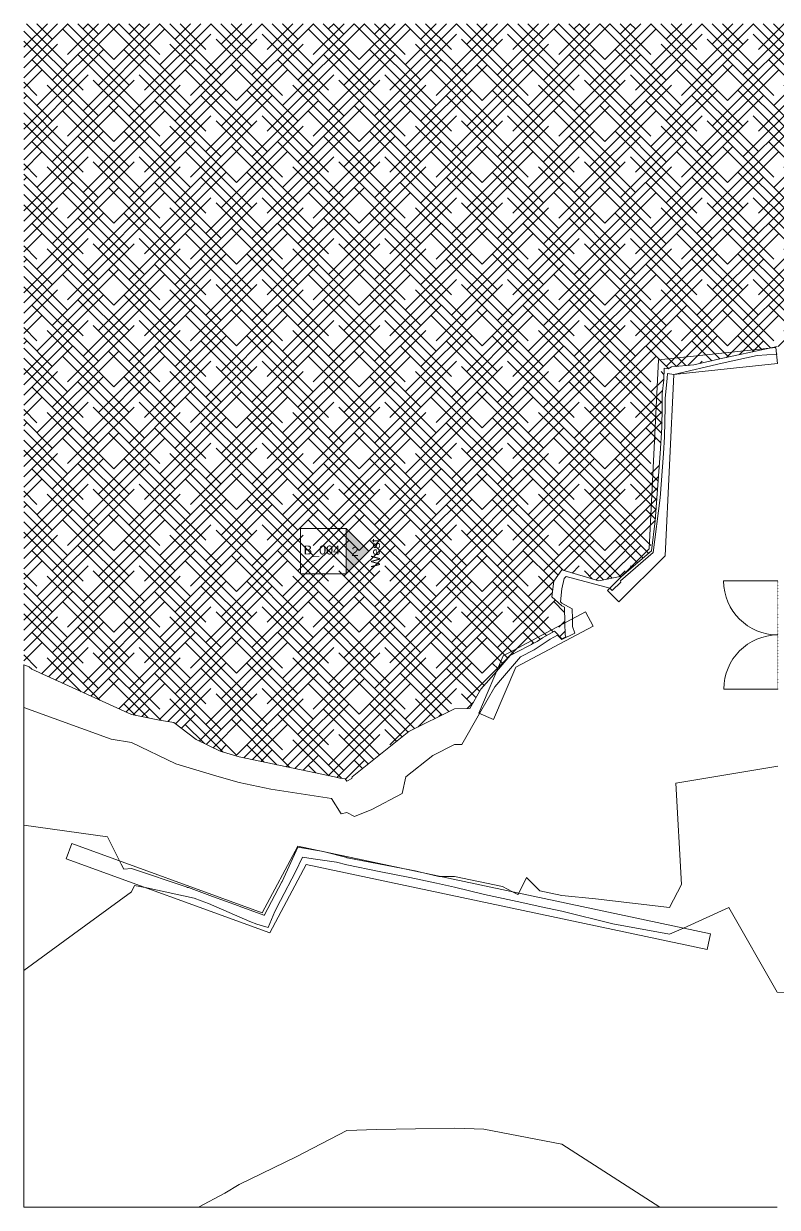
# Model space of a CAD drawing. Header units: millimetres. Extents: x -34429 to 28571, y -26634 to 14701.
# Drawn here: x -34429 to -13429, y -18299 to 14701 of the extents above; entities that cross this region are included whole.
import ezdxf

# ---------------------------------------------------------------- set-up
doc = ezdxf.new("R2010")
doc.units = ezdxf.units.MM
doc.linetypes.add('Über Schnittebene 1', pattern=[1, 0, -1])
for name, color, linetype, lineweight in [('A-DETL-MBND', 5, 'Continuous', 9), ('A-DOOR', 31, 'Continuous', 9), ('A-WALL', 113, 'Continuous', 9), ('C-TOPO', 7, 'Continuous', 9), ('C-TOPO-MAJR', 7, 'Continuous', 9), ('G-ANNO-SYMB', 111, 'Continuous', 9)]:
    doc.layers.add(name, color=color, linetype=linetype, lineweight=lineweight)
doc.styles.add('Arial', font='arial.ttf', dxfattribs={"height": 250})

# ---------------------------------------------------------------- blocks, each defined once
blk = doc.blocks.new('Drehflügel 2-flg - Variabel - Drehflügel 2-flg - Variabel-530877-Erdgeschoss ÖG')
at = {"layer": 'A-DOOR'}
for p, q in [((-1509, 1749), (-1509, 239)), ((1509, 1749), (1509, 239))]:
    blk.add_line(p, q, dxfattribs=at)
at = {"layer": 'A-DOOR', "linetype": 'Über Schnittebene 1'}
for p, q in [((-1509, 239), (1509, 239)), ((1509, -211), (-1509, -211))]:
    blk.add_line(p, q, dxfattribs=at)
at = {"layer": 'A-DOOR'}
for centre, start, end in [((-1509, 239), 360, 90), ((1509, 239), 90, 180)]:
    blk.add_arc(centre, 1509, start, end, dxfattribs=at)
blk = doc.blocks.new('Ansicht - Gefüllter Pfeil und Ansichtsname-212564-Erdgeschoss ÖG')
at = {"layer": 'G-ANNO-SYMB'}
for p, q in [((-6.35, -6.35), (-6.35, 6.35)), ((-6.35, 6.35), (6.35, 6.35)), ((6.35, 6.35), (6.35, -6.35)), ((6.35, -6.35), (-6.35, -6.35))]:
    blk.add_line(p, q, dxfattribs=at)
blk = doc.blocks.new('Ansicht - Gefüllter Pfeil und Ansichtsname-212290-Erdgeschoss ÖG')
at = {"layer": 'G-ANNO-SYMB'}
blk.add_hatch(color=256, dxfattribs=at).paths.add_polyline_path([(6.35, 0), (-6.35, 0), (0, 6.35)], flags=0)
for p, q in [((0, 6.35), (-6.35, 0)), ((6.35, 0), (0, 6.35)), ((-6.35, 0), (6.35, 0))]:
    blk.add_line(p, q, dxfattribs=at)

msp = doc.modelspace()

# ---------------------------------------------------------------- hatches: boundary and pattern name
at = {"layer": 'C-TOPO'}
h = msp.add_hatch(dxfattribs=at)
h.set_pattern_fill('FP_1', color=256, style=0, pattern_type=2)
h.set_pattern_definition([(45, (5715, 5715), (427.6843, 712.8082), [3225.8, -1612.9]), (135, (5715, 5715), (427.6843, -712.8082), [3225.8, -1612.9])])
h.paths.add_polyline_path([(22571, -12949), (24862, -12932), (25571, -12619), (27821, -12299), (28293, -12252), (28571, -12152), (28571, 14701), (-34429, 14701), (-34429, -3171), (-34273, -3230), (-34204, -3299), (-31429, -4562), (-30644, -4713), (-30247, -4784), (-29625, -5256), (-28956, -5579), (-28429, -5736), (-25621, -6330), (-25468, -6354), (-25429, -6415), (-25289, -6341), (-25279, -6299), (-23696, -5032), (-22429, -4399), (-21995, -4392), (-21687, -3855), (-20961, -3021), (-20872, -2918), (-20124, -2520), (-19974, -2421), (-19641, -2233), (-19429, -2445), (-19324, -2393), (-19343, -2338), (-19359, -1566), (-19429, -1527), (-19714, -1278), (-19660, -840), (-19429, -530), (-18406, -836), (-17759, -702), (-16937, 2), (-16830, 838), (-16691, 2720), (-16644, 3444), (-16636, 4011), (-16636, 4385), (-16595, 4773), (-16579, 5100), (-16470, 5082), (-16379, 5133), (-15758, 5187), (-15032, 5358), (-13427, 5701), (-10429, 5829), (-9909, 5701), (-7713, 5701), (-7713, 5456), (3126, 5562), (12309, 5562), (12309, 4909), (12989, 5103), (13571, 5422), (14100, 4885), (14271, 4188), (14790, 2521), (14981, 2126), (17033, 2126), (17033, -6523), (17348, -6523), (17356, -6848), (17458, -6922), (20832, -6507), (20832, -12931), (21717, -12890), (21796, -12896)], flags=0)

# ---------------------------------------------------------------- linework, layer by layer
at = {"layer": 'A-DETL-MBND'}
for p, q in [((-33242, -8581), (-33088, -8158)), ((-27784, -10089), (-33088, -8158)), ((-26794, -8227), (-27784, -10089)), ((-15294, -10672), (-26794, -8227)), ((-27570, -10645), (-33242, -8581)), ((-27570, -10645), (-26556, -8738)), ((-15388, -11112), (-26556, -8738)), ((-15294, -10672), (-15388, -11112))]:
    msp.add_line(p, q, dxfattribs=at)
at = {"layer": 'A-WALL'}
for p, q in [((-13475, 5672), (-16740, 5329)), ((-13475, 5672), (-13428, 5225)), ((-16740, 5329), (-16997, 60)), ((-13428, 5225), (-16309, 4922)), ((-16556, -135), (-16309, 4922)), ((-16997, 60), (-18161, -1104)), ((-16556, -135), (-17843, -1422)), ((-17843, -1422), (-18161, -1104)), ((-21070, -2921), (-18775, -1701)), ((-18564, -2098), (-18775, -1701)), ((-18564, -2098), (-20718, -3244)), ((-21070, -2921), (-21750, -4522)), ((-20718, -3244), (-21336, -4698)), ((-21336, -4698), (-21750, -4522))]:
    msp.add_line(p, q, dxfattribs=at)
at = {"layer": 'C-TOPO'}
for p, q in [((-13648, 5654), (-15032, 5358)), ((-15032, 5358), (-13648, 5654)), ((-13429, 5701), (-13648, 5654)), ((-13648, 5654), (-13429, 5701)), ((-13429, 5701), (-13429, 5701)), ((-13429, 5701), (-13429, 5701)), ((-15032, 5358), (-15758, 5187)), ((-15758, 5187), (-15032, 5358)), ((-16579, 5100), (-16595, 4773)), ((-16579, 5100), (-16595, 4773)), ((-16470, 5082), (-16579, 5100)), ((-16470, 5082), (-16579, 5100)), ((-16379, 5133), (-16470, 5082)), ((-16379, 5133), (-16470, 5082)), ((-15758, 5187), (-16379, 5133)), ((-15758, 5187), (-16379, 5133)), ((-16595, 4773), (-16636, 4385)), ((-16636, 4385), (-16595, 4773)), ((-16636, 4385), (-16636, 4011)), ((-16636, 4011), (-16636, 4385)), ((-16636, 4011), (-16644, 3444)), ((-16644, 3444), (-16636, 4011)), ((-16644, 3444), (-16691, 2720)), ((-16644, 3444), (-16691, 2720)), ((-16691, 2720), (-16830, 838)), ((-16691, 2720), (-16830, 838)), ((-16830, 838), (-16937, 2)), ((-16830, 838), (-16937, 2)), ((-16937, 2), (-17759, -702)), ((-16937, 2), (-17759, -702)), ((-19429, -530), (-19660, -840)), ((-19660, -840), (-19429, -530)), ((-18406, -836), (-19429, -530)), ((-18406, -836), (-19429, -530)), ((-19660, -840), (-19714, -1278)), ((-19714, -1278), (-19660, -840)), ((-17759, -702), (-18406, -836)), ((-17759, -702), (-18406, -836)), ((-19714, -1278), (-19429, -1527)), ((-19714, -1278), (-19429, -1527)), ((-19429, -1527), (-19359, -1566)), ((-19359, -1566), (-19429, -1527)), ((-19359, -1566), (-19350, -2006)), ((-19350, -2006), (-19359, -1566)), ((-19641, -2233), (-19974, -2421)), ((-19974, -2421), (-19641, -2233)), ((-19429, -2445), (-19641, -2233)), ((-19429, -2445), (-19641, -2233)), ((-19350, -2006), (-19343, -2338)), ((-19343, -2338), (-19350, -2006)), ((-20124, -2520), (-20872, -2918)), ((-20124, -2520), (-20872, -2918)), ((-19974, -2421), (-20124, -2520)), ((-20124, -2520), (-19974, -2421)), ((-19324, -2393), (-19429, -2445)), ((-19324, -2393), (-19429, -2445)), ((-19343, -2338), (-19324, -2393)), ((-19324, -2393), (-19343, -2338)), ((-20872, -2918), (-21040, -3113)), ((-21040, -3113), (-20872, -2918)), ((-34273, -3230), (-34429, -3171)), ((-34273, -3230), (-34429, -3171)), ((-34429, -3299), (-34429, -3171)), ((-34429, -3299), (-34429, -6299)), ((-34204, -3299), (-34273, -3230)), ((-34273, -3230), (-34204, -3299)), ((-31429, -4562), (-34204, -3299)), ((-34204, -3299), (-31429, -4562)), ((-21040, -3113), (-21258, -3363)), ((-21040, -3113), (-21258, -3363)), ((-21258, -3363), (-21687, -3855)), ((-21258, -3363), (-21687, -3855)), ((-21687, -3855), (-21995, -4392)), ((-21995, -4392), (-21687, -3855)), ((-30644, -4713), (-31429, -4562)), ((-30644, -4713), (-31429, -4562)), ((-22429, -4399), (-23696, -5032)), ((-22429, -4399), (-23696, -5032)), ((-21995, -4392), (-22429, -4399)), ((-22429, -4399), (-21995, -4392)), ((-30247, -4784), (-30644, -4713)), ((-30247, -4784), (-30644, -4713)), ((-29625, -5256), (-30247, -4784)), ((-29625, -5256), (-30247, -4784)), ((-28956, -5579), (-29625, -5256)), ((-29625, -5256), (-28956, -5579)), ((-23696, -5032), (-25279, -6299)), ((-23696, -5032), (-25279, -6299)), ((-28429, -5736), (-28956, -5579)), ((-28429, -5736), (-28956, -5579)), ((-25772, -6299), (-28429, -5736)), ((-25772, -6299), (-28429, -5736)), ((-34429, -6299), (-34429, -7331)), ((-25621, -6330), (-25772, -6299)), ((-25772, -6299), (-25621, -6330)), ((-25468, -6354), (-25621, -6330)), ((-25468, -6354), (-25621, -6330)), ((-25429, -6415), (-25468, -6354)), ((-25429, -6415), (-25468, -6354)), ((-25289, -6341), (-25429, -6415)), ((-25429, -6415), (-25289, -6341)), ((-25279, -6299), (-25289, -6341)), ((-25289, -6341), (-25279, -6299)), ((-34429, -7331), (-34429, -7617)), ((-34429, -7720), (-34429, -7617)), ((-34429, -9299), (-34429, -7720)), ((-34429, -9299), (-34429, -12299)), ((-34429, -12299), (-34429, -15299)), ((-34429, -15299), (-34429, -18299)), ((-31429, -18299), (-34429, -18299)), ((-31429, -18299), (-28429, -18299)), ((-25429, -18299), (-28429, -18299)), ((-22429, -18299), (-25429, -18299)), ((-19429, -18299), (-22429, -18299)), ((-16429, -18299), (-19429, -18299)), ((-16429, -18299), (-13429, -18299))]:
    msp.add_line(p, q, dxfattribs=at)
at = {"layer": 'C-TOPO-MAJR'}
for p, q in [((-16569, 3185), (-16557, 4016)), ((-16600, 2714), (-16569, 3185)), ((-16690, 1486), (-16600, 2714)), ((-16887, -46), (-16690, 1486)), ((-18030, -1100), (-17793, -874)), ((-18095, -1038), (-18030, -1100)), ((-19141, -1895), (-19147, -1615)), ((-19429, -2471), (-19071, -2295)), ((-34429, -4362), (-31991, -5244)), ((-22224, -5396), (-21728, -4532)), ((-30193, -5939), (-28980, -6299)), ((-28980, -6299), (-28429, -6459)), ((-28429, -6459), (-27538, -6644)), ((-24724, -7207), (-23885, -6766)), ((-25212, -7403), (-24724, -7207)), ((-26130, -8369), (-26097, -8374)), ((-26044, -8387), (-25429, -8549)), ((-25429, -8549), (-25415, -8552)), ((-25415, -8552), (-23668, -8892)), ((-31756, -8643), (-31712, -8733)), ((-31712, -8733), (-31637, -8870)), ((-25429, -8755), (-24526, -8934)), ((-27272, -9748), (-26851, -8943)), ((-27236, -9228), (-27227, -9211)), ((-23412, -8946), (-22859, -9076)), ((-22859, -9076), (-22799, -9077)), ((-20809, -9500), (-20658, -9580)), ((-20658, -9580), (-20635, -9537)), ((-20047, -9473), (-19429, -9604)), ((-28423, -9902), (-27734, -10153)), ((-27734, -10153), (-27727, -10155)), ((-28127, -10331), (-27931, -10403)), ((-27931, -10403), (-27621, -10497)), ((-18014, -10395), (-16429, -10686)), ((-16429, -10686), (-16044, -10513)), ((-29554, -18299), (-28821, -17908))]:
    msp.add_line(p, q, dxfattribs=at)
at = {"layer": 'C-TOPO-MAJR', "flags": 128}
for points in [[(-16309, 4922), (-14968, 5237), (-13992, 5446), (-13456, 5489)], [(-13456, 5489), (-13429, 5491), (-13429, 5491)], [(-16498, 4816), (-16491, 4952), (-16309, 4922)], [(-16557, 4016), (-16557, 4248), (-16498, 4816)], [(-17793, -874), (-17802, -830), (-16887, -46)], [(-19147, -1615), (-19429, -1456), (-19474, -1417), (-19429, -1051), (-19367, -766), (-19309, -709), (-18095, -1038)], [(-19071, -2295), (-19137, -2106), (-19141, -1895)], [(-20207, -2755), (-19756, -2456), (-19556, -2344), (-19429, -2471)], [(-21084, -3538), (-20581, -2954), (-20207, -2755)], [(-21728, -4532), (-21299, -3785), (-21084, -3538)], [(-31991, -5244), (-31429, -5342), (-30193, -5939)], [(-23885, -6766), (-23779, -6299), (-23029, -5699), (-22429, -5399), (-22224, -5396)], [(-16429, -9936), (-16096, -9299), (-16253, -6475), (-13414, -5997)], [(-27538, -6644), (-25851, -6903), (-25586, -7327)], [(-25586, -7327), (-25429, -7292), (-25212, -7403)], [(-34429, -7643), (-32091, -7972), (-31756, -8643)], [(-27227, -9211), (-26793, -8260), (-26130, -8369)], [(-26851, -8943), (-26664, -8533), (-26364, -8582)], [(-26097, -8374), (-26087, -8376), (-26044, -8387)], [(-31637, -8870), (-31429, -8849), (-29875, -9372), (-29874, -9378)], [(-26364, -8582), (-25713, -8680), (-25429, -8755)], [(-23668, -8892), (-23532, -8918), (-23521, -8921), (-23412, -8946)], [(-27727, -10155), (-27723, -10146), (-27236, -9228)], [(-24526, -8934), (-23668, -9101), (-22927, -9258), (-22429, -9375), (-21588, -9582)], [(-22799, -9077), (-22429, -9079), (-21089, -9351), (-20809, -9500)], [(-20635, -9537), (-20416, -9099), (-20047, -9473)], [(-34429, -11699), (-33045, -10684), (-31429, -9499)], [(-31429, -9499), (-31343, -9323), (-31002, -9396)], [(-31002, -9396), (-29676, -9682), (-29486, -9751), (-29280, -9826), (-28127, -10331)], [(-29874, -9378), (-29835, -9386), (-29169, -9629), (-28448, -9892), (-28423, -9902)], [(-27621, -10497), (-27434, -10054), (-27272, -9748)], [(-21588, -9582), (-20551, -9801), (-20005, -9917), (-19429, -10039), (-18014, -10395)], [(-19429, -9604), (-18498, -9699), (-16429, -9936)], [(-16044, -10513), (-14779, -9942), (-13429, -12299), (-10429, -12431), (-10285, -12502)], [(-26841, -16887), (-25429, -16156), (-24602, -16127), (-22429, -16088), (-21611, -16117), (-19429, -16534), (-16702, -18299)], [(-28821, -17908), (-28429, -17667), (-26841, -16887)]]:
    msp.add_lwpolyline(points, dxfattribs=at)

# ---------------------------------------------------------------- block references
at = {"layer": 'A-DOOR', "rotation": 90.10597185268334}
msp.add_blockref('Drehflügel 2-flg - Variabel - Drehflügel 2-flg - Variabel-530877-Erdgeschoss ÖG', (-13175, -2341), dxfattribs=at)
at = {"layer": 'G-ANNO-SYMB', "xscale": 99.99999999999993, "yscale": 99.99999999999993, "zscale": 99.99999999999993}
for name, p, rotation in [('Ansicht - Gefüllter Pfeil und Ansichtsname-212564-Erdgeschoss ÖG', (-26079, -4), 180), ('Ansicht - Gefüllter Pfeil und Ansichtsname-212290-Erdgeschoss ÖG', (-25444, -4), 269.9999999999992)]:
    msp.add_blockref(name, p, dxfattribs=dict(at, rotation=rotation))

# ---------------------------------------------------------------- texts
at = {"layer": 'G-ANNO-SYMB', "insert": (-24750, -459), "char_height": 250, "width": 986.08, "attachment_point": 1, "rotation": 90, "style": 'Arial'}
msp.add_mtext('West', dxfattribs=at)
at = {"layer": 'G-ANNO-SYMB', "char_height": 250, "attachment_point": 1, "style": 'Arial'}
for s, insert, width in [('B_004', (-26625, 152), 1210.55), ('2', (-25294, 113), 232.49)]:
    msp.add_mtext(s, dxfattribs=dict(at, insert=insert, width=width))

doc.saveas('drawing.dxf')
